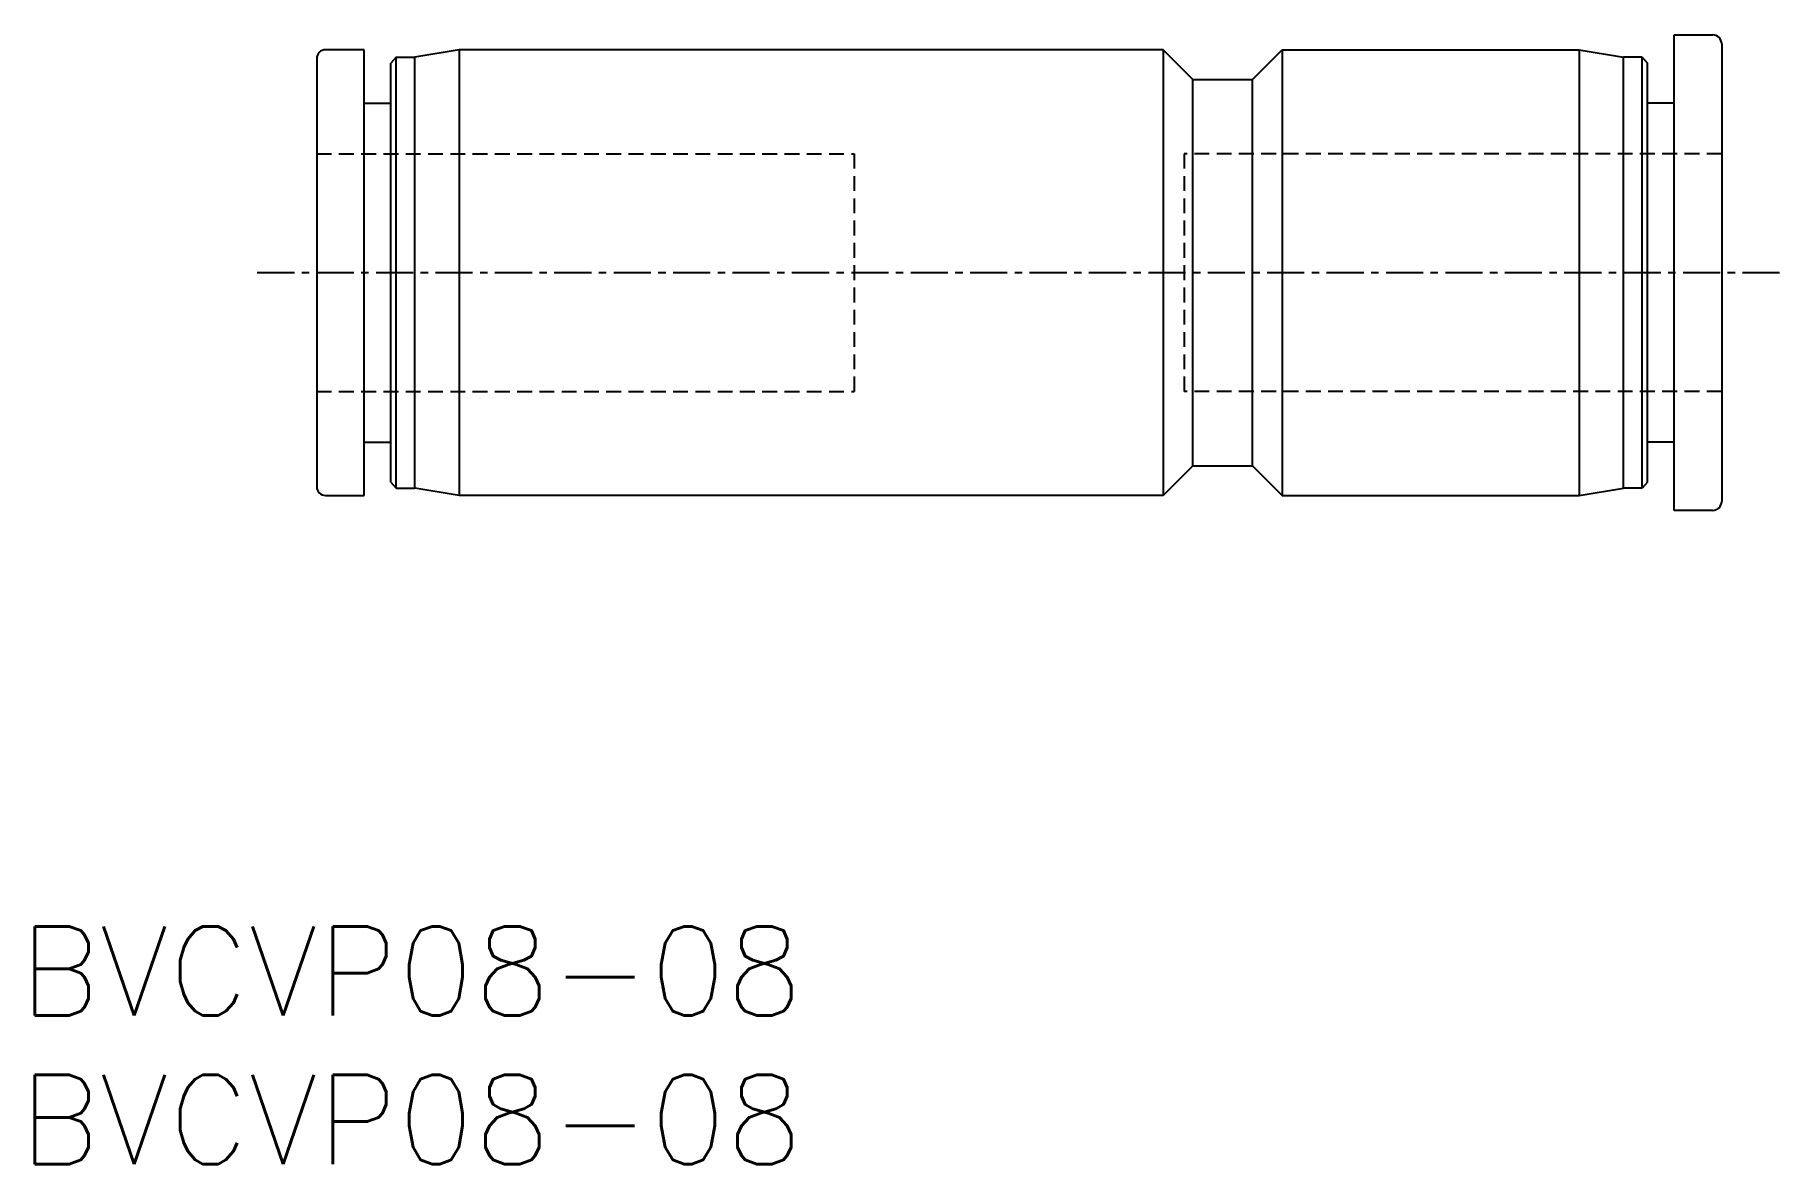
# Model space of a CAD drawing. Extents: x 0.5 to 59.3, y 0 to 38.
import ezdxf

# ---------------------------------------------------------------- set-up
doc = ezdxf.new("R2010")
doc.units = 0
doc.linetypes.add('CENTER', pattern=[2, 1.25, -0.25, 0.25, -0.25])
doc.linetypes.add('DASHED', pattern=[0.75, 0.5, -0.25])
doc.layers.get('0').update_dxf_attribs({"linetype": 'CONTINUOUS'})
doc.layers.add('CENTER', color=1, linetype='CENTER')
doc.styles.get("Standard").update_dxf_attribs({"font": 'txt.shx'})

# ---------------------------------------------------------------- blocks, each defined once
blk = doc.blocks.new('*U3')
at = {"color": 7, "linetype": 'CONTINUOUS'}
blk.add_text('BVCVP08-08', height=3, dxfattribs=at).set_placement((0, 0))
blk = doc.blocks.new('*U4')
at = {"color": 7, "linetype": 'CONTINUOUS'}
blk.add_text('BVCVP08-08', height=3, dxfattribs=at).set_placement((0, 5))

msp = doc.modelspace()

# ---------------------------------------------------------------- linework, layer by layer
at = {"color": 7, "linetype": 'CONTINUOUS'}
for p, q in [((55.7, 38), (57, 38)), ((55.7, 22), (55.7, 38)), ((57.3, 37.7), (57.3, 22.3)), ((10, 37.2), (10, 22.8)), ((11.6, 37.5), (10.3, 37.5)), ((11.6, 22.5), (11.6, 37.5)), ((12.675, 37.25), (12.5, 37.05)), ((12.5, 22.95), (12.5, 37.05)), ((12.675, 22.75), (12.675, 37.25)), ((12.675, 37.25), (13.3, 37.25)), ((14.8, 37.5), (13.3, 37.25)), ((13.3, 22.75), (13.3, 37.25)), ((14.8, 37.5), (14.8, 22.5)), ((38.5, 37.5), (14.8, 37.5)), ((38.5, 37.5), (38.5, 22.5)), ((39.5, 36.5), (38.5, 37.5)), ((41.5, 36.5), (42.5, 37.5)), ((42.5, 37.5), (52.5, 37.5)), ((42.5, 37.5), (42.5, 22.5)), ((52.5, 37.5), (52.5, 22.5)), ((52.5, 37.5), (54, 37.25)), ((54.625, 37.25), (54, 37.25)), ((54, 22.75), (54, 37.25)), ((54.625, 22.75), (54.625, 37.25)), ((54.625, 37.25), (54.8, 37.05)), ((54.8, 22.95), (54.8, 37.05)), ((39.5, 36.5), (41.5, 36.5)), ((39.5, 23.5), (39.5, 36.5)), ((41.5, 23.5), (41.5, 36.5)), ((11.6, 35.7), (12.5, 35.7)), ((55.7, 35.7), (54.8, 35.7)), ((11.6, 24.3), (12.5, 24.3)), ((55.7, 24.3), (54.8, 24.3)), ((12.5, 22.95), (12.675, 22.75)), ((39.5, 23.5), (38.5, 22.5)), ((39.5, 23.5), (41.5, 23.5)), ((41.5, 23.5), (42.5, 22.5)), ((54.8, 22.95), (54.625, 22.75)), ((10.3, 22.5), (11.6, 22.5)), ((12.675, 22.75), (13.3, 22.75)), ((14.8, 22.5), (13.3, 22.75)), ((38.5, 22.5), (14.8, 22.5)), ((42.5, 22.5), (52.5, 22.5)), ((52.5, 22.5), (54, 22.75)), ((54.625, 22.75), (54, 22.75)), ((57, 22), (55.7, 22))]:
    msp.add_line(p, q, dxfattribs=at)
at = {"color": 3, "linetype": 'DASHED'}
for p, q in [((10, 34), (28.1, 34)), ((28.1, 34), (28.1, 26)), ((39.2, 34), (39.2, 26)), ((57.3, 34), (39.2, 34)), ((10, 26), (28.1, 26)), ((57.3, 26), (39.2, 26))]:
    msp.add_line(p, q, dxfattribs=at)
at = {"color": 7, "linetype": 'CONTINUOUS'}
for centre, start, end in [((57, 37.7), 0, 90), ((10.3, 37.2), 90, 180), ((10.3, 22.8), 180, 270), ((57, 22.3), 270, 0)]:
    msp.add_arc(centre, 0.3, start, end, dxfattribs=at)
at = {"layer": 'CENTER', "color": 1, "linetype": 'CENTER'}
msp.add_line((8, 30), (59.3, 30), dxfattribs=at)

# ---------------------------------------------------------------- block references
at = {"color": 7, "linetype": 'CONTINUOUS'}
for name in ['*U4', '*U3']:
    msp.add_blockref(name, (0, 0), dxfattribs=at)

doc.saveas('drawing.dxf')
